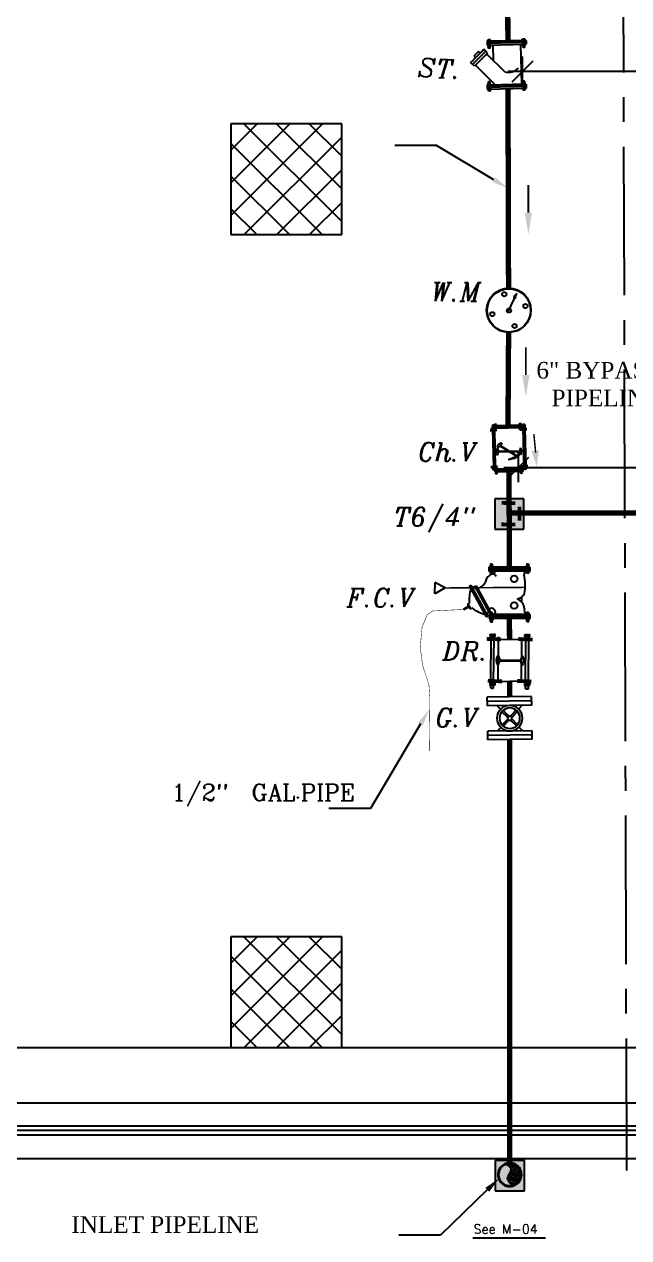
# Model space of a CAD drawing. Extents: x 152000 to 152174, y 158796 to 159332.
# Drawn here: x 152079.73 to 152089.02, y 159154.97 to 159173.64 of the extents above; entities that cross this region are included whole.
import ezdxf
from ezdxf import colors
from ezdxf.entities.mleader import LeaderData, LeaderLine
from ezdxf.enums import TextEntityAlignment as Align
from ezdxf.math import Vec2, Vec3

# ---------------------------------------------------------------- set-up
doc = ezdxf.new("R2010")
doc.units = 0
doc.header["$LTSCALE"] = 3
doc.header["$MEASUREMENT"] = 0
for name, pattern in [('ACAD_ISO14W100', [25.5, 12, -3, 0.5, -3, 0.5, -3, 0.5, -3]), ('AUSGEZOGEN', [0]), ('CENTER2', [28.575, 19.05, -3.175, 3.175, -3.175]), ('HIDDEN', [9.525, 6.35, -3.175])]:
    doc.linetypes.add(name, pattern=pattern)
doc.layers.get('0').update_dxf_attribs({"linetype": 'CONTINUOUS'})
for name, color, linetype in [('3INCH', 5, 'ACAD_ISO14W100'), ('colum', 7, 'CONTINUOUS'), ('EBENE0', 7, 'AUSGEZOGEN'), ('ELEV', 1, 'CONTINUOUS'), ('HATSH', 252, 'CONTINUOUS'), ('MECH', 6, 'CONTINUOUS'), ('NUMBERS', 6, 'CONTINUOUS'), ('POLI', 3, 'CONTINUOUS'), ('TEXTS', 1, 'CONTINUOUS')]:
    doc.layers.add(name, color=color, linetype=linetype)
doc.layers.add('LAND CORNERS', color=255, linetype='CONTINUOUS', lineweight=25)
doc.styles.add('italic', font='italicc.shx', dxfattribs={"height": 0.4})
doc.styles.add('ROMANC', font='ROMANC', dxfattribs={"height": 7})
doc.styles.add('ROMANS', font='romans.shx')

# ---------------------------------------------------------------- blocks, each defined once
blk = doc.blocks.new('g.v')
at = {"color": 7}
for p, q in [((-97.2859, 152.7139), (-97.286, 152.4392)), ((-97.2859, 152.7139), (-97.2331, 152.7138)), ((-97.2595, 152.7138), (-97.2596, 152.4391)), ((-97.2331, 152.7138), (-97.2331, 152.4391)), ((-97.0746, 152.7138), (-97.0747, 152.4391)), ((-97.0744, 152.7142), (-97.0216, 152.7142)), ((-97.0482, 152.7138), (-97.0483, 152.4391)), ((-97.0218, 152.7138), (-97.0218, 152.4391)), ((-97.2099, 152.6325), (-97.2331, 152.6557)), ((-97.1948, 152.6249), (-97.1587, 152.5888)), ((-97.149, 152.5888), (-97.1129, 152.6249)), ((-97.0746, 152.6557), (-97.0978, 152.6325)), ((-97.2023, 152.6174), (-97.1662, 152.5813)), ((-97.2023, 152.5355), (-97.1662, 152.5716)), ((-97.1948, 152.5281), (-97.1587, 152.5642)), ((-97.1671, 152.5822), (-97.1671, 152.5707)), ((-97.1671, 152.5822), (-97.1671, 152.5707)), ((-97.149, 152.5642), (-97.1129, 152.528)), ((-97.1416, 152.5813), (-97.1054, 152.6174)), ((-97.1416, 152.5716), (-97.1055, 152.5355)), ((-97.1407, 152.5707), (-97.1407, 152.5822)), ((-97.2099, 152.5204), (-97.2331, 152.4972)), ((-97.0746, 152.4972), (-97.0979, 152.5204)), ((-97.286, 152.4392), (-97.2331, 152.4391)), ((-97.0747, 152.4391), (-97.0218, 152.4391))]:
    blk.add_line(p, q, dxfattribs=at)
for radius in [0.0792, 0.0634, 0.0132]:
    blk.add_circle((-97.1539, 152.5765), radius, dxfattribs=at)
blk = doc.blocks.new('dr.')
at = {"color": 7}
for p, q in [((-99.6453, 152.7082), (-99.6476, 152.7069)), ((-99.6474, 152.6898), (-99.6476, 152.7069)), ((-99.6474, 152.6898), (-99.6451, 152.6886)), ((-99.6453, 152.7082), (-99.6255, 152.7083)), ((-99.6451, 152.6886), (-99.6453, 152.7082)), ((-99.6451, 152.6886), (-99.6253, 152.6887)), ((-99.6107, 152.7156), (-99.6243, 152.7155)), ((-99.6243, 152.7155), (-99.6242, 152.7083)), ((-99.6241, 152.6888), (-99.6242, 152.7083)), ((-99.6242, 152.7062), (-99.6106, 152.7063)), ((-99.6241, 152.6908), (-99.6105, 152.691)), ((-99.624, 152.6816), (-99.6241, 152.6888)), ((-99.6104, 152.6817), (-99.624, 152.6816)), ((-99.6104, 152.6817), (-99.6107, 152.7156)), ((-99.6106, 152.7084), (-99.2882, 152.711)), ((-99.6105, 152.6889), (-99.2881, 152.6914)), ((-99.2883, 152.7181), (-99.2747, 152.7182)), ((-99.288, 152.6843), (-99.2883, 152.7181)), ((-99.2746, 152.709), (-99.2882, 152.7089)), ((-99.2745, 152.6936), (-99.2881, 152.6935)), ((-99.288, 152.6843), (-99.2744, 152.6844)), ((-99.2747, 152.7182), (-99.2746, 152.7111)), ((-99.2745, 152.6915), (-99.2746, 152.7111)), ((-99.2744, 152.6844), (-99.2745, 152.6915)), ((-99.6049, 152.6609), (-99.292, 152.6634)), ((-99.4855, 152.6649), (-99.4549, 152.653)), ((-99.4538, 152.5113), (-99.4549, 152.653)), ((-99.4182, 152.6654), (-99.4485, 152.6531)), ((-99.4474, 152.5113), (-99.4485, 152.6531)), ((-99.6434, 152.4688), (-99.6236, 152.4689)), ((-99.6432, 152.4492), (-99.6434, 152.4688)), ((-99.6432, 152.4492), (-99.6234, 152.4493)), ((-99.6088, 152.4762), (-99.6224, 152.4761)), ((-99.6224, 152.4761), (-99.6223, 152.4689)), ((-99.6222, 152.4494), (-99.6223, 152.4689)), ((-99.6223, 152.4668), (-99.6087, 152.4669)), ((-99.6222, 152.4515), (-99.6086, 152.4516)), ((-99.6221, 152.4422), (-99.6222, 152.4494)), ((-99.6085, 152.4423), (-99.6221, 152.4422)), ((-99.6085, 152.4423), (-99.6088, 152.4762)), ((-99.6087, 152.469), (-99.2864, 152.4716)), ((-99.6086, 152.4495), (-99.2862, 152.452)), ((-99.6055, 152.4997), (-99.2891, 152.5022)), ((-99.4842, 152.4989), (-99.4538, 152.5113)), ((-99.4169, 152.4995), (-99.4474, 152.5113)), ((-99.2864, 152.4787), (-99.2728, 152.4788)), ((-99.2861, 152.4449), (-99.2864, 152.4787)), ((-99.2727, 152.4696), (-99.2863, 152.4695)), ((-99.2726, 152.4542), (-99.2862, 152.4541)), ((-99.2861, 152.4449), (-99.2725, 152.445)), ((-99.2728, 152.4788), (-99.2728, 152.4717)), ((-99.2726, 152.4521), (-99.2728, 152.4717)), ((-99.2725, 152.445), (-99.2726, 152.4521))]:
    blk.add_line(p, q, dxfattribs=at)
for points, const_width in [([(-99.5927, 152.631), (-99.5962, 152.7296)], 0.0267), ([(-99.3036, 152.6394), (-99.307, 152.738)], 0.0267), ([(-99.448, 152.5883), (-99.4544, 152.5886)], 0.0992), ([(-99.5922, 152.4288), (-99.5957, 152.5273)], 0.0267), ([(-99.3027, 152.4199), (-99.3061, 152.5179)], 0.0267)]:
    blk.add_lwpolyline(points, dxfattribs=dict(at, const_width=const_width))
for points in [[(-99.5957, 152.5273), (-99.5927, 152.631)], [(-99.3061, 152.5179), (-99.3036, 152.6394)]]:
    blk.add_lwpolyline(points)
for centre, radius, start, end in [((-99.6188, 152.7109), 0.00711, 139.97377, 220.93176), ((-99.6075, 152.6987), 0.0183, 155.67304, 205.23249), ((-99.6186, 152.6863), 0.00711, 139.97377, 220.93176), ((-99.2801, 152.7136), 0.00711, 319.97377, 40.93176), ((-99.2912, 152.7012), 0.0183, 335.67304, 25.23249), ((-99.2799, 152.689), 0.00711, 319.97377, 40.93176), ((-99.4515, 152.6191), 0.057, 54.30193, 126.6036), ((-99.6169, 152.4715), 0.00711, 139.97377, 220.93176), ((-99.6056, 152.4593), 0.0183, 155.67304, 205.23249), ((-99.6167, 152.4469), 0.00711, 139.97377, 220.93176), ((-99.4509, 152.5452), 0.057, 234.30193, 306.6036), ((-99.2782, 152.4742), 0.00711, 319.97377, 40.93176), ((-99.2893, 152.4618), 0.0183, 335.67304, 25.23249), ((-99.278, 152.4496), 0.00711, 319.97377, 40.93176)]:
    blk.add_arc(centre, radius, start, end, dxfattribs=at)
blk = doc.blocks.new('f.c.v')
at = {"color": 7}
for p, q in [((-52.3737, 149.2817), (-52.3057, 149.319)), ((-52.372, 149.2787), (-52.304, 149.316)), ((-52.3563, 149.3326), (-52.3578, 149.3317)), ((-52.3578, 149.3317), (-52.3521, 149.3204)), ((-52.3563, 149.3326), (-52.3506, 149.3212)), ((-52.3561, 149.3181), (-52.3513, 149.3208)), ((-52.3561, 149.3181), (-52.3541, 149.3144)), ((-52.3553, 149.3166), (-52.3505, 149.3193)), ((-52.3465, 149.3234), (-52.3513, 149.3208)), ((-52.3457, 149.3219), (-52.3505, 149.3193)), ((-52.3465, 149.3234), (-52.3444, 149.3197)), ((-52.3045, 149.3161), (-52.3062, 149.3191)), ((-52.3635, 149.2759), (-52.3069, 149.307)), ((-52.3619, 149.2728), (-52.3052, 149.3039)), ((-52.3069, 149.307), (-52.3102, 149.313)), ((-52.3069, 149.307), (-52.3052, 149.3039)), ((-52.3859, 149.2706), (-52.3624, 149.2707)), ((-52.3848, 149.2723), (-52.3844, 149.2725)), ((-52.3848, 149.2723), (-52.3848, 149.269)), ((-52.3844, 149.2687), (-52.3848, 149.269)), ((-52.3844, 149.2725), (-52.3805, 149.2725)), ((-52.3844, 149.2725), (-52.3844, 149.2687)), ((-52.3844, 149.2687), (-52.3805, 149.2687)), ((-52.3803, 149.2739), (-52.3803, 149.2725)), ((-52.3777, 149.2739), (-52.3803, 149.2739)), ((-52.3803, 149.2725), (-52.3803, 149.2688)), ((-52.3803, 149.2721), (-52.3776, 149.2722)), ((-52.3803, 149.2692), (-52.3776, 149.2692)), ((-52.3803, 149.2674), (-52.3803, 149.2688)), ((-52.3776, 149.2674), (-52.3803, 149.2674)), ((-52.3776, 149.2726), (-52.3684, 149.2726)), ((-52.3776, 149.2688), (-52.3684, 149.2688)), ((-52.3771, 149.1857), (-52.3775, 149.2761)), ((-52.373, 149.2761), (-52.3775, 149.2761)), ((-52.3742, 149.2818), (-52.3725, 149.2788)), ((-52.3726, 149.1857), (-52.373, 149.2761)), ((-52.3726, 149.1857), (-52.373, 149.2761)), ((-52.3726, 149.1857), (-52.373, 149.2761)), ((-52.3726, 149.1857), (-52.373, 149.2761)), ((-52.3726, 149.1857), (-52.373, 149.2761)), ((-52.373, 149.2692), (-52.373, 149.2761)), ((-52.3686, 149.2761), (-52.373, 149.2761)), ((-52.373, 149.2692), (-52.3727, 149.1926)), ((-52.3725, 149.2788), (-52.3668, 149.2819)), ((-52.3681, 149.1857), (-52.3686, 149.2761)), ((-52.3681, 149.1857), (-52.3686, 149.2761)), ((-52.3685, 149.2692), (-52.3686, 149.2761)), ((-52.3685, 149.2692), (-52.3682, 149.1926)), ((-52.3684, 149.274), (-52.3658, 149.274)), ((-52.3658, 149.2722), (-52.3684, 149.2722)), ((-52.3657, 149.2692), (-52.3684, 149.2692)), ((-52.3684, 149.2674), (-52.3657, 149.2674)), ((-52.3635, 149.2759), (-52.3668, 149.2819)), ((-52.3658, 149.274), (-52.3658, 149.2726)), ((-52.3658, 149.2726), (-52.3657, 149.2688)), ((-52.3657, 149.2674), (-52.3657, 149.2688)), ((-52.3635, 149.2759), (-52.3619, 149.2728)), ((-52.2558, 149.2712), (-52.2793, 149.2711)), ((-52.2733, 149.2744), (-52.2759, 149.2744)), ((-52.2759, 149.2744), (-52.2759, 149.273)), ((-52.2759, 149.273), (-52.2759, 149.2692)), ((-52.2759, 149.2726), (-52.2733, 149.2726)), ((-52.2759, 149.2696), (-52.2733, 149.2696)), ((-52.2759, 149.2678), (-52.2759, 149.2692)), ((-52.2733, 149.2679), (-52.2759, 149.2678)), ((-52.264, 149.2731), (-52.2733, 149.273)), ((-52.264, 149.2693), (-52.2733, 149.2692)), ((-52.2728, 149.1861), (-52.2732, 149.2766)), ((-52.2687, 149.2766), (-52.2732, 149.2766)), ((-52.2683, 149.1862), (-52.2687, 149.2766)), ((-52.2683, 149.1862), (-52.2687, 149.2766)), ((-52.2683, 149.1862), (-52.2687, 149.2766)), ((-52.2683, 149.1862), (-52.2687, 149.2766)), ((-52.2642, 149.2766), (-52.2687, 149.2766)), ((-52.2687, 149.2697), (-52.2687, 149.2766)), ((-52.2687, 149.2697), (-52.2683, 149.1931)), ((-52.2638, 149.1862), (-52.2642, 149.2766)), ((-52.2638, 149.1862), (-52.2642, 149.2766)), ((-52.2642, 149.2697), (-52.2642, 149.2766)), ((-52.2642, 149.2697), (-52.2638, 149.1931)), ((-52.2641, 149.2745), (-52.2614, 149.2745)), ((-52.2614, 149.2727), (-52.264, 149.2727)), ((-52.2614, 149.2697), (-52.264, 149.2697)), ((-52.264, 149.2679), (-52.2614, 149.2679)), ((-52.2614, 149.2745), (-52.2614, 149.2731)), ((-52.2614, 149.2731), (-52.2614, 149.2693)), ((-52.2614, 149.2679), (-52.2614, 149.2693)), ((-52.2573, 149.2731), (-52.2612, 149.2731)), ((-52.2573, 149.2693), (-52.2612, 149.2693)), ((-52.2573, 149.2731), (-52.2573, 149.2693)), ((-52.2569, 149.2729), (-52.2573, 149.2731)), ((-52.2573, 149.2693), (-52.2569, 149.2696)), ((-52.2569, 149.2729), (-52.2569, 149.2696)), ((-52.3856, 149.1903), (-52.362, 149.1904)), ((-52.3844, 149.192), (-52.384, 149.1922)), ((-52.3844, 149.192), (-52.3844, 149.1886)), ((-52.384, 149.1884), (-52.3844, 149.1886)), ((-52.384, 149.1922), (-52.3802, 149.1922)), ((-52.384, 149.1922), (-52.384, 149.1884)), ((-52.384, 149.1884), (-52.3801, 149.1884)), ((-52.3799, 149.1936), (-52.3799, 149.1922)), ((-52.3773, 149.1936), (-52.3799, 149.1936)), ((-52.3799, 149.1922), (-52.3799, 149.1884)), ((-52.3799, 149.1918), (-52.3773, 149.1918)), ((-52.3799, 149.1888), (-52.3773, 149.1888)), ((-52.3799, 149.187), (-52.3799, 149.1884)), ((-52.3773, 149.1871), (-52.3799, 149.187)), ((-52.3773, 149.1922), (-52.368, 149.1923)), ((-52.3773, 149.1884), (-52.368, 149.1885)), ((-52.3726, 149.1857), (-52.3771, 149.1857)), ((-52.3726, 149.1857), (-52.3771, 149.1857)), ((-52.3727, 149.1926), (-52.3726, 149.1857)), ((-52.3681, 149.1857), (-52.3726, 149.1857)), ((-52.3681, 149.1857), (-52.3726, 149.1857)), ((-52.3682, 149.1926), (-52.3681, 149.1857)), ((-52.368, 149.1937), (-52.3654, 149.1937)), ((-52.3654, 149.1919), (-52.368, 149.1919)), ((-52.3654, 149.1889), (-52.368, 149.1889)), ((-52.368, 149.1871), (-52.3654, 149.1871)), ((-52.3654, 149.1937), (-52.3654, 149.1923)), ((-52.3654, 149.1923), (-52.3654, 149.1885)), ((-52.3654, 149.1871), (-52.3654, 149.1885)), ((-52.3302, 149.2042), (-52.3411, 149.2041)), ((-52.2554, 149.1909), (-52.2789, 149.1908)), ((-52.2729, 149.1941), (-52.2756, 149.1941)), ((-52.2756, 149.1941), (-52.2756, 149.1927)), ((-52.2756, 149.1927), (-52.2756, 149.1889)), ((-52.2756, 149.1923), (-52.2729, 149.1923)), ((-52.2756, 149.1893), (-52.2729, 149.1893)), ((-52.2756, 149.1875), (-52.2756, 149.1889)), ((-52.2729, 149.1875), (-52.2756, 149.1875)), ((-52.2637, 149.1927), (-52.2729, 149.1927)), ((-52.2637, 149.189), (-52.2729, 149.1889)), ((-52.2683, 149.1862), (-52.2728, 149.1861)), ((-52.2683, 149.1862), (-52.2728, 149.1861)), ((-52.2683, 149.1931), (-52.2683, 149.1862)), ((-52.2638, 149.1862), (-52.2683, 149.1862)), ((-52.2638, 149.1862), (-52.2683, 149.1862)), ((-52.2638, 149.1931), (-52.2638, 149.1862)), ((-52.2637, 149.1941), (-52.2611, 149.1941)), ((-52.261, 149.1924), (-52.2637, 149.1923)), ((-52.261, 149.1894), (-52.2637, 149.1894)), ((-52.2637, 149.1876), (-52.261, 149.1876)), ((-52.2611, 149.1941), (-52.261, 149.1928)), ((-52.261, 149.1928), (-52.261, 149.189)), ((-52.261, 149.1876), (-52.261, 149.189)), ((-52.257, 149.1928), (-52.2608, 149.1928)), ((-52.2569, 149.189), (-52.2608, 149.189)), ((-52.257, 149.1928), (-52.2569, 149.189)), ((-52.2565, 149.1925), (-52.257, 149.1928)), ((-52.2569, 149.189), (-52.2565, 149.1892)), ((-52.2565, 149.1925), (-52.2565, 149.1892))]:
    blk.add_line(p, q, dxfattribs=at)
for centre in [(-52.3485, 149.2203), (-52.2899, 149.2205)]:
    blk.add_circle(centre, 0.00726, dxfattribs=at)
for centre, radius, start, end in [((-52.2947, 149.2669), 0.076, 141.3479, 166.2981), ((-52.3362, 149.2441), 0.076, 71.2441, 96.1943), ((-52.2917, 149.3025), 0.0185, 184.0246, 251.0926), ((-52.3792, 149.273), 0.00138, 139.7827, 220.7407), ((-52.377, 149.2707), 0.00356, 155.482, 205.0414), ((-52.3792, 149.2683), 0.00138, 139.7827, 220.7407), ((-52.3635, 149.2706), 0.00851, 233.7675, 324.7523), ((-52.3668, 149.2731), 0.00138, 319.7827, 40.7407), ((-52.369, 149.2707), 0.00356, 335.482, 25.0414), ((-52.3668, 149.2683), 0.00138, 319.7827, 40.7407), ((-52.363, 149.2703), 0.008, 324.3391, 40.5945), ((-52.303, 149.26), 0.0255, 36.3971, 78.0427), ((-52.2875, 149.2685), 0.00839, 291.02, 52.834), ((-52.2765, 149.2682), 0.00466, 223.8708, 316.6527), ((-52.2749, 149.2735), 0.00138, 139.7827, 220.7407), ((-52.2727, 149.2711), 0.00356, 155.482, 205.0414), ((-52.2749, 149.2687), 0.00138, 139.7827, 220.7407), ((-52.2625, 149.2736), 0.00138, 319.7827, 40.7407), ((-52.2646, 149.2712), 0.00356, 335.482, 25.0414), ((-52.2624, 149.2688), 0.00138, 319.7827, 40.7407), ((-52.3589, 149.2243), 0.0269, 276.4591, 337.1246), ((-52.3146, 149.2161), 0.0196, 186.6076, 247.0231), ((-52.3789, 149.1927), 0.00138, 139.7827, 220.7407), ((-52.3767, 149.1903), 0.00356, 155.482, 205.0414), ((-52.3789, 149.1879), 0.00138, 139.7827, 220.7407), ((-52.3593, 149.1856), 0.0125, 73.8887, 135.2484), ((-52.3664, 149.1928), 0.00138, 319.7827, 40.7407), ((-52.3686, 149.1904), 0.00356, 335.482, 25.0414), ((-52.3664, 149.188), 0.00138, 319.7827, 40.7407), ((-52.3027, 149.2948), 0.0987, 258.5776, 282.7407), ((-52.2802, 149.1883), 0.0102, 43.8381, 94.1933), ((-52.2745, 149.1932), 0.00138, 139.7827, 220.7407), ((-52.2723, 149.1908), 0.00356, 155.482, 205.0414), ((-52.2745, 149.1884), 0.00138, 139.7827, 220.7407), ((-52.2621, 149.1932), 0.00138, 319.7827, 40.7407), ((-52.2643, 149.1908), 0.00356, 335.482, 25.0414), ((-52.2621, 149.1885), 0.00138, 319.7827, 40.7407)]:
    blk.add_arc(centre, radius, start, end, dxfattribs=at)
at = {"layer": 'MECH'}
for p, q in [((-52.323, 149.3956), (-52.3104, 149.3957)), ((-52.3103, 149.3728), (-52.323, 149.3956)), ((-52.2979, 149.3958), (-52.3104, 149.3957)), ((-52.3103, 149.3728), (-52.2979, 149.3958))]:
    blk.add_line(p, q, dxfattribs=at)
for points, const_width in [([(-52.3578, 149.3332), (-52.3612, 149.4011), (-52.3696, 149.4126), (-52.397, 149.424), (-52.4411, 149.428), (-52.482, 149.4226), (-52.524, 149.4087), (-52.5544, 149.4065), (-52.671, 149.4076), (-52.671, 149.4076)], 0.00103), ([(-52.3086, 149.1953), (-52.3103, 149.3728)], 0.00345)]:
    blk.add_lwpolyline(points, dxfattribs=dict(at, const_width=const_width))
blk = doc.blocks.new('wm')
at = {"color": 7}
for centre in [(-98.2864, 152.6447), (-98.3636, 152.5704), (-98.2849, 152.566), (-98.2062, 152.566), (-98.2791, 152.4903)]:
    blk.add_circle(centre, 0.00969, dxfattribs=at)
at = {"layer": 'NUMBERS', "color": 0, "linetype": 'ByBlock'}
for p, q in [((-98.2876, 152.5639), (-98.2297, 152.6325)), ((-98.2297, 152.6325), (-98.2488, 152.6223)), ((-98.2488, 152.6223), (-98.2377, 152.6136))]:
    blk.add_line(p, q, dxfattribs=at)
for centre, radius in [((-98.2859, 152.5676), 0.1024), ((-98.2852, 152.5669), 0.1001)]:
    blk.add_circle(centre, radius, dxfattribs=at)
blk = doc.blocks.new('ch.v')
at = {"color": 7}
for p, q in [((-104.2745, 151.2795), (-104.2794, 151.2794)), ((-104.2794, 151.2794), (-104.2793, 151.2769)), ((-104.2743, 151.2821), (-104.2726, 151.1143)), ((-104.2743, 151.2821), (-104.2726, 151.1143)), ((-104.2743, 151.2821), (-104.2659, 151.2821)), ((-104.2743, 151.2821), (-104.2659, 151.2821)), ((-104.2741, 151.2693), (-104.2743, 151.2821)), ((-104.2659, 151.2821), (-104.2576, 151.2822)), ((-104.2659, 151.2821), (-104.2576, 151.2822)), ((-104.2659, 151.2821), (-104.2643, 151.1144)), ((-104.2659, 151.2821), (-104.2643, 151.1144)), ((-104.2659, 151.2821), (-104.2643, 151.1144)), ((-104.2659, 151.2821), (-104.2643, 151.1144)), ((-104.2658, 151.2693), (-104.2659, 151.2821)), ((-104.254, 151.2959), (-104.262, 151.2958)), ((-104.262, 151.2958), (-104.262, 151.2915)), ((-104.2619, 151.2799), (-104.262, 151.2915)), ((-104.262, 151.2903), (-104.2539, 151.2904)), ((-104.2619, 151.2812), (-104.2538, 151.2812)), ((-104.2618, 151.2757), (-104.2619, 151.2799)), ((-104.2576, 151.2822), (-104.256, 151.1145)), ((-104.2573, 151.2796), (-104.2524, 151.2797)), ((-104.2538, 151.2757), (-104.254, 151.2959)), ((-104.0185, 151.2939), (-104.2539, 151.2916)), ((-104.0184, 151.2823), (-104.2538, 151.28)), ((-104.2524, 151.2797), (-104.2524, 151.2771)), ((-104.027, 151.2793), (-104.0278, 151.2789)), ((-104.0277, 151.2727), (-104.0278, 151.2789)), ((-104.027, 151.2793), (-104.0198, 151.2794)), ((-104.0269, 151.2723), (-104.027, 151.2793)), ((-104.0194, 151.282), (-104.0194, 151.2794)), ((-104.0145, 151.282), (-104.0194, 151.282)), ((-104.0193, 151.2724), (-104.0194, 151.2794)), ((-104.0194, 151.2786), (-104.0145, 151.2787)), ((-104.0185, 151.2982), (-104.0104, 151.2982)), ((-104.0183, 151.278), (-104.0185, 151.2982)), ((-104.0104, 151.2928), (-104.0185, 151.2927)), ((-104.0103, 151.2836), (-104.0184, 151.2835)), ((-104.0145, 151.2794), (-103.9973, 151.2796)), ((-104.0143, 151.2846), (-104.006, 151.2847)), ((-104.0143, 151.2846), (-104.006, 151.2847)), ((-104.0143, 151.2846), (-104.0127, 151.1168)), ((-104.0143, 151.2846), (-104.0127, 151.1168)), ((-104.0142, 151.2718), (-104.0143, 151.2846)), ((-104.0104, 151.2982), (-104.0104, 151.294)), ((-104.0103, 151.2824), (-104.0104, 151.294)), ((-104.0102, 151.2781), (-104.0103, 151.2824)), ((-103.9979, 151.2941), (-104.0096, 151.294)), ((-103.9977, 151.2825), (-104.0095, 151.2824)), ((-104.006, 151.2847), (-103.9977, 151.2848)), ((-104.006, 151.2847), (-103.9977, 151.2848)), ((-104.006, 151.2847), (-104.0043, 151.1169)), ((-104.006, 151.2847), (-104.0043, 151.1169)), ((-104.006, 151.2847), (-104.0043, 151.1169)), ((-104.006, 151.2847), (-104.0043, 151.1169)), ((-104.0059, 151.2719), (-104.006, 151.2847)), ((-103.9977, 151.2825), (-103.9979, 151.2941)), ((-103.9979, 151.2941), (-103.9965, 151.2934)), ((-103.9977, 151.2848), (-103.996, 151.117)), ((-103.9964, 151.2833), (-103.9977, 151.2825)), ((-103.9974, 151.2822), (-103.9925, 151.2822)), ((-103.9924, 151.2789), (-103.9973, 151.2789)), ((-103.9964, 151.2833), (-103.9965, 151.2934)), ((-103.9925, 151.2822), (-103.9924, 151.2797)), ((-103.9924, 151.2726), (-103.9924, 151.2797)), ((-104.2898, 151.2732), (-104.2461, 151.2737)), ((-104.2869, 151.2768), (-104.2877, 151.2763)), ((-104.2877, 151.2702), (-104.2877, 151.2763)), ((-104.2877, 151.2702), (-104.2869, 151.2697)), ((-104.2869, 151.2697), (-104.2869, 151.2768)), ((-104.2869, 151.2768), (-104.2798, 151.2768)), ((-104.2869, 151.2697), (-104.2797, 151.2698)), ((-104.2793, 151.2698), (-104.2793, 151.2769)), ((-104.2793, 151.2761), (-104.2744, 151.2761)), ((-104.2793, 151.2706), (-104.2744, 151.2706)), ((-104.2793, 151.2672), (-104.2793, 151.2698)), ((-104.2744, 151.2673), (-104.2793, 151.2672)), ((-104.2745, 151.2769), (-104.2573, 151.2771)), ((-104.2744, 151.2699), (-104.2572, 151.27)), ((-104.2727, 151.1271), (-104.2741, 151.2693)), ((-104.2644, 151.1272), (-104.2658, 151.2693)), ((-104.2538, 151.2757), (-104.2618, 151.2757)), ((-104.2524, 151.2764), (-104.2573, 151.2763)), ((-104.2523, 151.2708), (-104.2572, 151.2708)), ((-104.2572, 151.2675), (-104.2523, 151.2675)), ((-104.2523, 151.2701), (-104.2524, 151.2771)), ((-104.2523, 151.2675), (-104.2523, 151.2701)), ((-104.1841, 151.1525), (-104.1231, 151.2501)), ((-104.1814, 151.1497), (-104.1205, 151.2473)), ((-104.1761, 151.2659), (-104.158, 151.2589)), ((-104.1568, 151.1348), (-104.158, 151.2589)), ((-104.1361, 151.2663), (-104.1542, 151.2589)), ((-104.153, 151.1348), (-104.1542, 151.2589)), ((-104.1302, 151.2682), (-104.1231, 151.2501)), ((-104.1028, 151.2391), (-104.1205, 151.2473)), ((-104.0298, 151.2758), (-103.9862, 151.2762)), ((-104.0277, 151.2727), (-104.0269, 151.2723)), ((-104.0269, 151.2723), (-104.0198, 151.2723)), ((-104.0193, 151.2731), (-104.0144, 151.2732)), ((-104.0193, 151.2698), (-104.0193, 151.2724)), ((-104.0144, 151.2698), (-104.0193, 151.2698)), ((-104.0183, 151.278), (-104.0102, 151.2781)), ((-104.0144, 151.2724), (-103.9973, 151.2726)), ((-104.0128, 151.1296), (-104.0142, 151.2718)), ((-104.0045, 151.1297), (-104.0059, 151.2719)), ((-103.9924, 151.2734), (-103.9973, 151.2733)), ((-103.9972, 151.27), (-103.9923, 151.2701)), ((-103.9923, 151.2701), (-103.9924, 151.2726)), ((-104.2021, 151.2005), (-104.1841, 151.1525)), ((-104.1743, 151.1316), (-104.1814, 151.1497)), ((-104.1748, 151.1274), (-104.1568, 151.1348)), ((-104.1348, 151.1278), (-104.153, 151.1348)), ((-104.2883, 151.1242), (-104.2447, 151.1247)), ((-104.2855, 151.1278), (-104.2863, 151.1273)), ((-104.2862, 151.1212), (-104.2863, 151.1273)), ((-104.2862, 151.1212), (-104.2854, 151.1207)), ((-104.2854, 151.1207), (-104.2855, 151.1278)), ((-104.2855, 151.1278), (-104.2783, 151.1278)), ((-104.2854, 151.1207), (-104.2783, 151.1208)), ((-104.273, 151.1305), (-104.2779, 151.1304)), ((-104.2779, 151.1304), (-104.2779, 151.1278)), ((-104.2778, 151.1208), (-104.2779, 151.1278)), ((-104.2779, 151.1271), (-104.273, 151.1271)), ((-104.2778, 151.1216), (-104.2729, 151.1216)), ((-104.2778, 151.1182), (-104.2778, 151.1208)), ((-104.2729, 151.1183), (-104.2778, 151.1182)), ((-104.273, 151.1279), (-104.2558, 151.1281)), ((-104.2729, 151.1209), (-104.2558, 151.121)), ((-104.2727, 151.1271), (-104.2726, 151.1143)), ((-104.2726, 151.1143), (-104.2643, 151.1144)), ((-104.2644, 151.1272), (-104.2643, 151.1144)), ((-104.2643, 151.1144), (-104.256, 151.1145)), ((-104.2522, 151.1137), (-104.2603, 151.1136)), ((-104.2603, 151.1136), (-104.2602, 151.1094)), ((-104.2601, 151.0978), (-104.2602, 151.1094)), ((-104.2602, 151.1081), (-104.2521, 151.1082)), ((-104.2601, 151.099), (-104.252, 151.0991)), ((-104.2601, 151.0935), (-104.2601, 151.0978)), ((-104.252, 151.0936), (-104.2601, 151.0935)), ((-104.2558, 151.1306), (-104.251, 151.1307)), ((-104.2509, 151.1274), (-104.2558, 151.1273)), ((-104.2509, 151.1218), (-104.2558, 151.1218)), ((-104.2557, 151.1185), (-104.2508, 151.1185)), ((-104.252, 151.0936), (-104.2522, 151.1137)), ((-104.0167, 151.1118), (-104.2521, 151.1095)), ((-104.0166, 151.1001), (-104.252, 151.0978)), ((-104.251, 151.1307), (-104.2509, 151.1281)), ((-104.2509, 151.1211), (-104.2509, 151.1281)), ((-104.2508, 151.1185), (-104.2509, 151.1211)), ((-104.0284, 151.1268), (-103.9847, 151.1272)), ((-104.0255, 151.1303), (-104.0263, 151.1299)), ((-104.0263, 151.1237), (-104.0263, 151.1299)), ((-104.0263, 151.1237), (-104.0254, 151.1233)), ((-104.0255, 151.1303), (-104.0184, 151.1304)), ((-104.0254, 151.1233), (-104.0255, 151.1303)), ((-104.0254, 151.1233), (-104.0183, 151.1233)), ((-104.018, 151.133), (-104.0179, 151.1304)), ((-104.0131, 151.133), (-104.018, 151.133)), ((-104.0179, 151.1234), (-104.0179, 151.1304)), ((-104.0179, 151.1296), (-104.013, 151.1297)), ((-104.0179, 151.1241), (-104.013, 151.1242)), ((-104.0178, 151.1208), (-104.0179, 151.1234)), ((-104.0129, 151.1208), (-104.0178, 151.1208)), ((-104.0167, 151.116), (-104.0086, 151.1161)), ((-104.0165, 151.0959), (-104.0167, 151.116)), ((-104.0086, 151.1106), (-104.0167, 151.1105)), ((-104.0085, 151.1015), (-104.0166, 151.1014)), ((-104.0165, 151.0959), (-104.0084, 151.096)), ((-104.013, 151.1304), (-103.9959, 151.1306)), ((-104.013, 151.1234), (-103.9958, 151.1236)), ((-104.0128, 151.1296), (-104.0127, 151.1168)), ((-104.0127, 151.1168), (-104.0043, 151.1169)), ((-104.0086, 151.1161), (-104.0086, 151.1118)), ((-104.0085, 151.1002), (-104.0086, 151.1118)), ((-104.0084, 151.096), (-104.0085, 151.1002)), ((-103.9961, 151.112), (-104.0079, 151.1119)), ((-103.996, 151.1003), (-104.0078, 151.1002)), ((-104.0045, 151.1297), (-104.0043, 151.1169)), ((-104.0043, 151.1169), (-103.996, 151.117)), ((-103.9961, 151.112), (-103.9947, 151.1112)), ((-103.996, 151.1003), (-103.9961, 151.112)), ((-103.9946, 151.1011), (-103.996, 151.1003)), ((-103.9959, 151.1332), (-103.991, 151.1332)), ((-103.991, 151.1299), (-103.9959, 151.1299)), ((-103.9909, 151.1244), (-103.9958, 151.1243)), ((-103.9958, 151.121), (-103.9909, 151.121)), ((-103.9946, 151.1011), (-103.9947, 151.1112)), ((-103.991, 151.1332), (-103.991, 151.1307)), ((-103.9909, 151.1236), (-103.991, 151.1307)), ((-103.9909, 151.121), (-103.9909, 151.1236))]:
    blk.add_line(p, q, dxfattribs=at)
at = {"color": 7, "const_width": 0.0159}
for points in [[(-104.2455, 151.3072), (-104.2451, 151.2652)], [(-104.0266, 151.3093), (-104.0262, 151.2674)], [(-104.2434, 151.0848), (-104.2438, 151.1267)], [(-104.0244, 151.087), (-104.0248, 151.1289)]]:
    blk.add_lwpolyline(points, dxfattribs=at)
at = {"color": 7}
for centre, radius, start, end in [((-104.2774, 151.2778), 0.00256, 140.08086, 221.03886), ((-104.2588, 151.2931), 0.00423, 140.08086, 221.03886), ((-104.252, 151.2858), 0.0109, 155.78014, 205.33958), ((-104.2587, 151.2784), 0.00423, 140.08086, 221.03886), ((-104.2543, 151.278), 0.00256, 320.08086, 41.03886), ((-104.0175, 151.2803), 0.00256, 140.08086, 221.03886), ((-104.0134, 151.2759), 0.0066, 155.78014, 205.33958), ((-104.0136, 151.2955), 0.00423, 320.08086, 41.03886), ((-104.0202, 151.2881), 0.0109, 335.78014, 25.33958), ((-104.0135, 151.2808), 0.00423, 320.08086, 41.03886), ((-103.9944, 151.2805), 0.00256, 320.08086, 41.03886), ((-103.9984, 151.2761), 0.0066, 335.78014, 25.33958), ((-104.2733, 151.2734), 0.0066, 155.78014, 205.33958), ((-104.2773, 151.2689), 0.00256, 140.08086, 221.03886), ((-104.2583, 151.2735), 0.0066, 335.78014, 25.33958), ((-104.2543, 151.2692), 0.00256, 320.08086, 41.03886), ((-104.1559, 151.2387), 0.0339, 54.40902, 126.7107), ((-104.1365, 151.2349), 0.0339, 7.14755, 79.44923), ((-104.0174, 151.2715), 0.00256, 140.08086, 221.03886), ((-103.9943, 151.2717), 0.00256, 320.08086, 41.03886), ((-104.0932, 151.2044), 0.1089, 182.05886, 221.92661), ((-104.276, 151.1288), 0.00256, 140.08086, 221.03886), ((-104.2719, 151.1244), 0.0066, 155.78014, 205.33958), ((-104.2759, 151.1199), 0.00256, 140.08086, 221.03886), ((-104.257, 151.1109), 0.00423, 140.08086, 221.03886), ((-104.2503, 151.1037), 0.0109, 155.78014, 205.33958), ((-104.2569, 151.0963), 0.00423, 140.08086, 221.03886), ((-104.2529, 151.129), 0.00256, 320.08086, 41.03886), ((-104.2569, 151.1245), 0.0066, 335.78014, 25.33958), ((-104.2528, 151.1201), 0.00256, 320.08086, 41.03886), ((-104.1551, 151.155), 0.0339, 234.40902, 306.7107), ((-104.016, 151.1313), 0.00256, 140.08086, 221.03886), ((-104.0119, 151.1269), 0.0066, 155.78014, 205.33958), ((-104.0159, 151.1225), 0.00256, 140.08086, 221.03886), ((-104.0118, 151.1133), 0.00423, 320.08086, 41.03886), ((-104.0185, 151.1059), 0.0109, 335.78014, 25.33958), ((-104.0117, 151.0987), 0.00423, 320.08086, 41.03886), ((-103.9929, 151.1315), 0.00256, 320.08086, 41.03886), ((-103.9969, 151.1271), 0.0066, 335.78014, 25.33958), ((-103.9928, 151.1227), 0.00256, 320.08086, 41.03886)]:
    blk.add_arc(centre, radius, start, end, dxfattribs=at)
blk = doc.blocks.new('st')
at = {"color": 7}
for p, q in [((-110.1394, 152.7007), (-110.1272, 152.7008)), ((-110.1387, 152.4584), (-110.1394, 152.7007)), ((-110.1387, 152.4584), (-110.1394, 152.7007)), ((-110.1393, 152.682), (-110.1394, 152.7007)), ((-110.1265, 152.4585), (-110.1272, 152.7008)), ((-110.1265, 152.4585), (-110.1272, 152.7008)), ((-110.1265, 152.4585), (-110.1272, 152.7008)), ((-110.1265, 152.4585), (-110.1272, 152.7008)), ((-110.1265, 152.4585), (-110.1272, 152.7008)), ((-110.1272, 152.7008), (-110.1151, 152.7008)), ((-110.1272, 152.682), (-110.1272, 152.7008)), ((-110.1143, 152.4585), (-110.1151, 152.7008)), ((-110.1469, 152.6949), (-110.1469, 152.6911)), ((-110.1398, 152.6949), (-110.1469, 152.6949)), ((-110.1469, 152.6911), (-110.1469, 152.6808)), ((-110.1469, 152.69), (-110.1398, 152.69)), ((-110.1469, 152.6819), (-110.1398, 152.6819)), ((-110.1469, 152.6771), (-110.1469, 152.6808)), ((-110.1397, 152.6771), (-110.1469, 152.6771)), ((-110.1147, 152.6912), (-110.1398, 152.6911)), ((-110.1146, 152.6809), (-110.1397, 152.6808)), ((-110.1393, 152.682), (-110.1387, 152.4771)), ((-110.1272, 152.682), (-110.1266, 152.4772)), ((-110.115, 152.6657), (-109.8671, 152.6665)), ((-110.1147, 152.695), (-110.1075, 152.695)), ((-110.1075, 152.6901), (-110.1147, 152.6901)), ((-110.1075, 152.682), (-110.1146, 152.682)), ((-110.1146, 152.6772), (-110.1075, 152.6772)), ((-110.1075, 152.695), (-110.1075, 152.6912)), ((-110.1075, 152.6912), (-110.1075, 152.6809)), ((-110.1075, 152.6772), (-110.1075, 152.6809)), ((-110.0964, 152.6913), (-110.1069, 152.6912)), ((-110.0964, 152.681), (-110.1068, 152.6809)), ((-110.0952, 152.6906), (-110.0964, 152.6913)), ((-110.0964, 152.6913), (-110.0964, 152.681)), ((-110.0964, 152.681), (-110.0952, 152.6816)), ((-110.0952, 152.6906), (-110.0952, 152.6816)), ((-109.8899, 152.6808), (-109.8261, 152.681)), ((-109.8869, 152.6853), (-109.8857, 152.686)), ((-109.8869, 152.6853), (-109.8869, 152.6764)), ((-109.8857, 152.6757), (-109.8869, 152.6764)), ((-109.8857, 152.686), (-109.8857, 152.6757)), ((-109.8857, 152.686), (-109.8753, 152.686)), ((-109.8857, 152.6757), (-109.8753, 152.6757)), ((-109.8675, 152.6898), (-109.8746, 152.6898)), ((-109.8746, 152.6898), (-109.8746, 152.686)), ((-109.8746, 152.686), (-109.8746, 152.6757)), ((-109.8746, 152.6849), (-109.8675, 152.685)), ((-109.8746, 152.6768), (-109.8675, 152.6769)), ((-109.8746, 152.672), (-109.8746, 152.6757)), ((-109.8674, 152.672), (-109.8746, 152.672)), ((-109.8675, 152.6861), (-109.8424, 152.6861)), ((-109.8675, 152.6758), (-109.8423, 152.6758)), ((-109.8671, 152.6956), (-109.855, 152.6957)), ((-109.8664, 152.4533), (-109.8671, 152.6956)), ((-109.8664, 152.4533), (-109.8671, 152.6956)), ((-109.8671, 152.6769), (-109.8671, 152.6956)), ((-109.8671, 152.6769), (-109.8665, 152.4721)), ((-109.8542, 152.4534), (-109.855, 152.6957)), ((-109.8542, 152.4534), (-109.855, 152.6957)), ((-109.8542, 152.4534), (-109.855, 152.6957)), ((-109.8542, 152.4534), (-109.855, 152.6957)), ((-109.8549, 152.677), (-109.855, 152.6957)), ((-109.855, 152.6957), (-109.8428, 152.6957)), ((-109.8549, 152.677), (-109.8543, 152.4721)), ((-109.8421, 152.4534), (-109.8428, 152.6957)), ((-109.8424, 152.6899), (-109.8352, 152.6899)), ((-109.8352, 152.6851), (-109.8424, 152.685)), ((-109.8352, 152.677), (-109.8423, 152.6769)), ((-109.8423, 152.6721), (-109.8352, 152.6721)), ((-109.8352, 152.6899), (-109.8352, 152.6862)), ((-109.8352, 152.6862), (-109.8352, 152.6759)), ((-109.8352, 152.6721), (-109.8352, 152.6759)), ((-109.9466, 152.5638), (-110.0602, 152.4538)), ((-110.1463, 152.48), (-110.1463, 152.4762)), ((-110.1391, 152.48), (-110.1463, 152.48)), ((-110.1463, 152.4762), (-110.1463, 152.4659)), ((-110.1463, 152.4751), (-110.1391, 152.4752)), ((-110.114, 152.4763), (-110.1391, 152.4763)), ((-110.1387, 152.4771), (-110.1387, 152.4584)), ((-110.1266, 152.4772), (-110.1265, 152.4585)), ((-110.1144, 152.4936), (-110.0188, 152.4939)), ((-110.114, 152.4801), (-110.1069, 152.4801)), ((-110.1069, 152.4753), (-110.114, 152.4752)), ((-110.1069, 152.4801), (-110.1069, 152.4764)), ((-110.1069, 152.4764), (-110.1068, 152.4661)), ((-110.0958, 152.4764), (-110.1062, 152.4764)), ((-110.0946, 152.4757), (-110.0958, 152.4764)), ((-110.0958, 152.4764), (-110.0958, 152.4661)), ((-110.0946, 152.4757), (-110.0945, 152.4668)), ((-109.8666, 152.5035), (-109.9913, 152.3827)), ((-109.8668, 152.4749), (-109.874, 152.4749)), ((-109.874, 152.4749), (-109.874, 152.4712)), ((-109.8665, 152.4721), (-109.8664, 152.4533)), ((-109.8543, 152.4721), (-109.8542, 152.4534)), ((-109.8417, 152.475), (-109.8346, 152.475)), ((-109.8346, 152.475), (-109.8346, 152.4713)), ((-110.1463, 152.467), (-110.1391, 152.4671)), ((-110.1462, 152.4622), (-110.1463, 152.4659)), ((-110.1391, 152.4622), (-110.1462, 152.4622)), ((-110.114, 152.466), (-110.1391, 152.466)), ((-110.1387, 152.4584), (-110.1265, 152.4585)), ((-110.1387, 152.4584), (-110.1265, 152.4585)), ((-110.1265, 152.4585), (-110.1143, 152.4585)), ((-110.1265, 152.4585), (-110.1143, 152.4585)), ((-110.1068, 152.4672), (-110.114, 152.4671)), ((-110.114, 152.4623), (-110.1068, 152.4623)), ((-110.1068, 152.4623), (-110.1068, 152.4661)), ((-110.0958, 152.4661), (-110.1062, 152.4661)), ((-110.0958, 152.4661), (-110.0945, 152.4668)), ((-110.0664, 152.4601), (-110.0898, 152.4374)), ((-110.0767, 152.424), (-110.0898, 152.4374)), ((-110.0782, 152.4486), (-109.997, 152.3648)), ((-110.0767, 152.424), (-110.0216, 152.3671)), ((-110.0669, 152.4138), (-110.0763, 152.4035)), ((-110.0763, 152.4035), (-110.0483, 152.3746)), ((-110.0533, 152.4466), (-110.0664, 152.4601)), ((-110.0533, 152.4466), (-109.9982, 152.3898)), ((-109.8893, 152.466), (-109.8255, 152.4662)), ((-109.8863, 152.4705), (-109.8851, 152.4711)), ((-109.8863, 152.4705), (-109.8862, 152.4615)), ((-109.885, 152.4608), (-109.8862, 152.4615)), ((-109.8851, 152.4711), (-109.8746, 152.4712)), ((-109.8851, 152.4711), (-109.885, 152.4608)), ((-109.885, 152.4608), (-109.8746, 152.4609)), ((-109.874, 152.4712), (-109.874, 152.4609)), ((-109.874, 152.4701), (-109.8668, 152.4701)), ((-109.874, 152.462), (-109.8668, 152.462)), ((-109.8739, 152.4571), (-109.874, 152.4609)), ((-109.8668, 152.4571), (-109.8739, 152.4571)), ((-109.8668, 152.4712), (-109.8417, 152.4713)), ((-109.8668, 152.4609), (-109.8417, 152.461)), ((-109.8664, 152.4533), (-109.8542, 152.4534)), ((-109.8664, 152.4533), (-109.8542, 152.4534)), ((-109.8542, 152.4534), (-109.8421, 152.4534)), ((-109.8542, 152.4534), (-109.8421, 152.4534)), ((-109.8346, 152.4702), (-109.8417, 152.4702)), ((-109.8345, 152.4621), (-109.8417, 152.4621)), ((-109.8417, 152.4572), (-109.8345, 152.4572)), ((-109.8346, 152.4713), (-109.8345, 152.461)), ((-109.8345, 152.4572), (-109.8345, 152.461)), ((-110.0483, 152.3746), (-110.0383, 152.3843)), ((-110.0216, 152.3671), (-110.0086, 152.3536)), ((-109.9852, 152.3763), (-110.0086, 152.3536)), ((-109.9982, 152.3898), (-109.9852, 152.3763))]:
    blk.add_line(p, q, dxfattribs=at)
for centre, radius, start, end in [((-110.1441, 152.6925), 0.00374, 139.69464, 220.65264), ((-110.1382, 152.686), 0.00965, 155.39392, 204.95336), ((-110.1441, 152.6795), 0.00374, 139.69464, 220.65264), ((-110.1104, 152.6926), 0.00374, 319.69464, 40.65264), ((-110.1163, 152.6861), 0.00965, 335.39392, 24.95336), ((-110.1103, 152.6796), 0.00374, 319.69464, 40.65264), ((-110.0219, 152.5894), 0.0795, 341.29066, 49.4127), ((-109.8718, 152.6874), 0.00374, 139.69464, 220.65264), ((-109.8659, 152.6809), 0.00965, 155.39392, 204.95336), ((-109.8718, 152.6744), 0.00374, 139.69464, 220.65264), ((-109.8381, 152.6875), 0.00374, 319.69464, 40.65264), ((-109.844, 152.681), 0.00965, 335.39392, 24.95336), ((-109.838, 152.6745), 0.00374, 319.69464, 40.65264), ((-110.1434, 152.4776), 0.00374, 139.69464, 220.65264), ((-110.1375, 152.4711), 0.00965, 155.39392, 204.95336), ((-110.1097, 152.4777), 0.00374, 319.69464, 40.65264), ((-110.1156, 152.4712), 0.00965, 335.39392, 24.95336), ((-109.8711, 152.4725), 0.00374, 139.69464, 220.65264), ((-109.8374, 152.4726), 0.00374, 319.69464, 40.65264), ((-110.1434, 152.4646), 0.00374, 139.69464, 220.65264), ((-110.1097, 152.4647), 0.00374, 319.69464, 40.65264), ((-109.8652, 152.466), 0.00965, 155.39392, 204.95336), ((-109.8711, 152.4595), 0.00374, 139.69464, 220.65264), ((-109.8433, 152.4661), 0.00965, 335.39392, 24.95336), ((-109.8374, 152.4597), 0.00374, 319.69464, 40.65264)]:
    blk.add_arc(centre, radius, start, end, dxfattribs=at)
blk = doc.blocks.new('b')
at = {"layer": 'LAND CORNERS', "color": 7, "linetype": 'ByBlock', "lineweight": -2, "const_width": 0.02}
blk.add_lwpolyline([(162662.817, 176363.205), (162663.06, 176363.027)], dxfattribs=at)
at = {"layer": 'LAND CORNERS', "color": 7}
blk.add_solid([(162662.793, 176363.174), (162662.628, 176363.344), (162662.84, 176363.237)], dxfattribs=at)
blk = doc.blocks.new('2')
for p, q in [((0, 1), (0, -1)), ((1, 0), (-1, 0)), ((0.707, 0.707), (-0.707, -0.707))]:
    blk.add_line(p, q)

msp = doc.modelspace()

# ---------------------------------------------------------------- hatches: boundary and pattern name
at = {"layer": '3INCH', "ltscale": 0.05}
h = msp.add_hatch(dxfattribs=at)
h.set_pattern_fill('ANSI31', color=6, scale=0.228944, angle=-60.096472, style=0)
h.set_pattern_definition([(344.9035283, (150420.456805, 159704.34978), (0.00745342187, 0.0276303745), [])])
edge = h.paths.add_edge_path()
edge.add_spline(control_points=[(152087.1366, 159156.10408), (152087.17029, 159156.08021), (152087.25219, 159156.02219), (152087.10147, 159155.87932), (152087.19986, 159155.81202), (152087.24786, 159155.77918)], knot_values=[0, 0, 0, 0, 0.03074412, 0.07475583, 0.11666827, 0.11666827, 0.11666827, 0.11666827], degree=3, periodic=0)
edge.add_arc((152087.19223, 159155.94163), 0.17171, 288.903528, 468.903528)
at = {"layer": 'colum', "linetype": 'ByBlock', "ltscale": 2.2}
msp.add_hatch(color=4, dxfattribs=at).paths.add_polyline_path([(152087.64053, 159167.08068), (152087.52647, 159167.07167), (152087.60802, 159166.82929)])
at = {"layer": 'LAND CORNERS'}
h = msp.add_hatch(color=256, dxfattribs=at)
h.dxf.hatch_style = 1
h.paths.add_polyline_path([(152086.9602, 159165.86962), (152087.40847, 159165.86962), (152087.40847, 159166.33669), (152086.9602, 159166.33669)])
h = msp.add_hatch(color=256, dxfattribs=at)
h.dxf.hatch_style = 1
h.paths.add_polyline_path([(152086.96967, 159155.69277), (152087.41793, 159155.69277), (152087.41793, 159156.15984), (152086.96967, 159156.15984)])

# ---------------------------------------------------------------- linework, layer by layer
at = {"layer": '3INCH', "color": 6, "ltscale": 0.05}
msp.add_circle((152087.19223, 159155.94163), 0.17446, dxfattribs=at)
for radius, start, end in [(0.18316, 108.903528, 288.903528), (0.17171, 108.903528, 288.903528), (0.18316, 288.903528, 108.903528), (0.17171, 288.903528, 108.903528)]:
    msp.add_arc((152087.19223, 159155.94163), radius, start, end, dxfattribs=at)
msp.add_spline([(152087.1366, 159156.10408), (152087.20747, 159156.02682), (152087.1537, 159155.8867), (152087.24786, 159155.77918)], degree=3, dxfattribs=at)
at = {"layer": 'colum', "color": 4, "linetype": 'ByBlock', "ltscale": 2.2, "const_width": 0.0229}
msp.add_lwpolyline([(152087.56254, 159167.33201), (152087.59004, 159167.04669)], dxfattribs=at)
at = {"layer": 'EBENE0', "color": 3, "linetype": 'AUSGEZOGEN'}
for p, q in [((152082.90247, 159172.1053), (152082.90247, 159170.4003)), ((152084.60747, 159172.1053), (152082.90247, 159172.1053)), ((152084.60747, 159170.4003), (152084.60747, 159172.1053)), ((152082.90247, 159170.4003), (152084.60747, 159170.4003)), ((152084.60747, 159159.60193), (152082.90247, 159159.60193)), ((152082.90247, 159159.60193), (152082.90247, 159157.89692)), ((152084.60747, 159157.89692), (152084.60747, 159159.60193)), ((152082.90247, 159157.89692), (152084.60747, 159157.89692))]:
    msp.add_line(p, q, dxfattribs=at)
at = {"layer": 'EBENE0', "color": 8, "linetype": 'AUSGEZOGEN'}
for p, q in [((152070.39909, 159157.89692), (152097.11085, 159157.89692)), ((152070.96743, 159157.04442), (152096.54251, 159157.04442)), ((152070.96743, 159157.04442), (152096.54251, 159157.04442)), ((152068.69408, 159156.19191), (152098.81586, 159156.19191)), ((152068.69408, 159156.19191), (152098.81586, 159156.19191))]:
    msp.add_line(p, q, dxfattribs=at)
at = {"layer": 'ELEV', "color": 8}
for points in [[(152069.04929, 159156.54712), (152069.04929, 159185.95847), (152098.46065, 159185.95847), (152098.46065, 159156.54712)], [(152069.12034, 159156.61817), (152069.12034, 159185.88743), (152098.3896, 159185.88743), (152098.3896, 159156.61817)], [(152069.19138, 159156.68921), (152069.19138, 159185.81639), (152098.31856, 159185.81639), (152098.31856, 159156.68921)]]:
    msp.add_lwpolyline(points, close=True, dxfattribs=at)
at = {"layer": 'HATSH'}
for p, q in [((152082.90247, 159171.69962), (152083.30815, 159172.1053)), ((152082.90247, 159171.19727), (152083.8105, 159172.1053)), ((152082.90247, 159170.69493), (152084.31284, 159172.1053)), ((152084.60747, 159170.60065), (152083.10283, 159172.1053)), ((152084.60747, 159171.103), (152083.60517, 159172.1053)), ((152084.60747, 159171.60534), (152084.10751, 159172.1053)), ((152083.11017, 159170.4003), (152084.60747, 159171.89759)), ((152084.30549, 159170.4003), (152082.90247, 159171.80332)), ((152083.80315, 159170.4003), (152082.90247, 159171.30098)), ((152083.61252, 159170.4003), (152084.60747, 159171.39525)), ((152084.11486, 159170.4003), (152084.60747, 159170.89291)), ((152083.30081, 159170.4003), (152082.90247, 159170.79863)), ((152082.90247, 159159.19624), (152083.30815, 159159.60193)), ((152082.90247, 159158.6939), (152083.8105, 159159.60193)), ((152082.90247, 159158.19156), (152084.31284, 159159.60193)), ((152082.90247, 159159.19624), (152083.30815, 159159.60193)), ((152084.60747, 159158.09728), (152083.10283, 159159.60193)), ((152084.60747, 159158.59962), (152083.60517, 159159.60193)), ((152084.60747, 159159.10196), (152084.10751, 159159.60193)), ((152084.60747, 159159.10196), (152084.10751, 159159.60193)), ((152083.11017, 159157.89692), (152084.60747, 159159.39422)), ((152084.30549, 159157.89692), (152082.90247, 159159.29994)), ((152083.80315, 159157.89692), (152082.90247, 159158.7976)), ((152083.61252, 159157.89692), (152084.60747, 159158.89188)), ((152084.11486, 159157.89692), (152084.60747, 159158.38953)), ((152084.11486, 159157.89692), (152084.60747, 159158.38953)), ((152083.30081, 159157.89692), (152082.90247, 159158.29526)), ((152083.30081, 159157.89692), (152082.90247, 159158.29526))]:
    msp.add_line(p, q, dxfattribs=at)
at = {"layer": 'NUMBERS', "color": 0, "linetype": 'CENTER2', "ltscale": 0.04}
msp.add_lwpolyline([(152088.89767, 159188.89808), (152088.98481, 159156.00756)], dxfattribs=at)
at = {"layer": 'NUMBERS', "color": 3, "ltscale": 0.1, "const_width": 0.08231}
for points in [[(152087.15915, 159175.42304), (152087.16266, 159173.38214)], [(152087.1647, 159172.64686), (152087.1732, 159169.57698)], [(152087.17397, 159168.89594), (152087.1646, 159167.47109)], [(152087.181, 159166.75938), (152087.18508, 159165.28564)], [(152087.18277, 159166.11849), (152087.18277, 159166.11849), (152092.9261, 159166.12515)], [(152087.18726, 159164.49726), (152087.18814, 159164.1774)], [(152087.18993, 159163.5319), (152087.1906, 159163.28968)], [(152087.19241, 159162.63487), (152087.19283, 159156.12478)]]:
    msp.add_lwpolyline(points, dxfattribs=at)
at = {"layer": 'NUMBERS', "color": 1, "linetype": 'HIDDEN', "ltscale": 0.2}
for points in [[(152086.9602, 159165.86962), (152087.40847, 159165.86962), (152087.40847, 159166.33669), (152086.9602, 159166.33669)], [(152086.96967, 159155.69277), (152087.41793, 159155.69277), (152087.41793, 159156.15984), (152086.96967, 159156.15984)]]:
    msp.add_lwpolyline(points, close=True, dxfattribs=at)
at = {"layer": 'NUMBERS', "color": 4, "ltscale": 0.1, "const_width": 0.05683}
for points in [[(152087.06527, 159166.27314), (152087.2782, 159166.27084)], [(152087.34195, 159166.00232), (152087.34064, 159166.21526)], [(152087.06268, 159165.94452), (152087.27561, 159165.94222)]]:
    msp.add_lwpolyline(points, dxfattribs=at)
at = {"layer": 'TEXTS'}
for p, q in [((152087.61623, 159172.9123), (152092.85675, 159172.9123)), ((152087.55388, 159166.81918), (152092.79383, 159166.81918)), ((152086.62267, 159154.97131), (152087.7404, 159154.97131))]:
    msp.add_line(p, q, dxfattribs=at)

# ---------------------------------------------------------------- block references
at = {"color": 2}
for name, p, xscale, yscale, zscale, rotation in [('st', (151714.35297, 158892.9812), 2.478887640684162, 2.478887640684162, 2.478887640684162, 271.1257467224049), ('ch.v', (152472.72662, 159440.26629), 2.573704634021866, 2.573704634021866, 2.573704634021866, 90.7599868785565), ('f.c.v', (153125.95455, 159526.98721), 6.956423982044434, 6.956423982044434, 6.956423982044434, 89.8968824700143), ('dr.', (151747.08396, 159386.18228), -2.230998714891896, 2.230998714891895, 2.230998714891895, 269.923236944009), ('g.v', (151705.71035, 159398.59608), -2.478887460990995, 2.478887460990994, 2.478887460990994, 270.7842976550121)]:
    msp.add_blockref(name, p, dxfattribs=dict(at, xscale=xscale, yscale=yscale, zscale=zscale, rotation=rotation))
at = {"xscale": 3.324761462006531, "yscale": 3.324761462006531, "zscale": 3.324761462006531, "rotation": 15.28263278210948}
msp.add_blockref('wm', (152536.09927, 158766.05557), dxfattribs=at)
at = {"layer": 'LAND CORNERS', "color": 7, "xscale": 1.420838231626723, "yscale": 1.420838231626723, "zscale": 1.420838231626723, "rotation": 126.342487903812}
for p in [(490892.53399, 121506.58377), (490892.49521, 121504.08714)]:
    msp.add_blockref('b', p, dxfattribs=at)
at = {"layer": 'TEXTS', "xscale": 0.2273341170602756, "yscale": 0.2273341170602756, "zscale": 0.2273341170602756, "rotation": 180}
for p in [(152087.3889, 159172.9123), (152087.32655, 159166.81918)]:
    msp.add_blockref('2', p, dxfattribs=at)

# ---------------------------------------------------------------- texts
at = {"color": 7, "style": 'ROMANC'}
msp.add_text('  1/2"  GAL.PIPE  ', height=0.2557509, dxfattribs=at).set_placement((152083.40125, 159161.80315), align=Align.MIDDLE)
at = {"color": 7, "char_height": 0.2557509, "attachment_point": 3, "style": 'ROMANC'}
for s, insert in [('{\\fTimes New Roman|b0|i0|c0|p18;6" BYPASS \\PPIPELINE}', (152089.509, 159168.44256)), ('{\\fTimes New Roman|b0|i0|c0|p18;INLET PIPELINE}', (152083.33674, 159155.3023))]:
    msp.add_mtext(s, dxfattribs=dict(at, insert=insert))
at = {"layer": 'NUMBERS', "color": 1, "style": 'italic'}
msp.add_text('ST.', height=0.284168, rotation=357.166595, dxfattribs=at).set_placement((152085.77074, 159172.83209))
for s, p in [('W.M', (152085.97369, 159169.379)), ('Ch.V', (152085.7823, 159166.91573)), ('T6/4"', (152085.40821, 159165.91901)), ('F.C.V', (152084.68486, 159164.6731)), ('DR.', (152086.15725, 159163.85532)), ('G.V', (152086.04942, 159162.82884))]:
    msp.add_text(s, height=0.284168, dxfattribs=at).set_placement(p)
at = {"layer": 'POLI', "color": 6, "style": 'ROMANS'}
msp.add_text('See M-04', height=0.142084, dxfattribs=at).set_placement((152086.63516, 159155.03385))

# ---------------------------------------------------------------- leaders
at = {"layer": 'LAND CORNERS', "color": 7}
ml = msp.add_multileader_mtext('Standard', dxfattribs=at)
ml.set_content('', color=7)
ml.set_leader_properties()
ml.build(insert=Vec2(0, 0))
ml.multileader.update_dxf_attribs({"text_right_attachment_type": 6, "dogleg_length": 0.72, "arrow_head_size": 0.25575})
ctx = ml.context
ctx.base_point, ctx.char_height, ctx.arrow_head_size, ctx.landing_gap_size, ctx.plane_origin = Vec3(152085.2985, 159171.90009), 0.25575, 0.25575, 0.12788, Vec3(152087.63552, 159170.0974)
ctx.right_attachment, ctx.text_align_type = 6, 2
notes = []
notes.append((ctx, [(0, (1, 1, 0), (152086.06575, 159171.77222), (-1, 0), 0.5115, [(0, [(152087.16895, 159171.11192)], 0, [])])]))
ctx.mtext.insert, ctx.mtext.alignment, ctx.mtext.flow_direction = Vec3(152085.42638, 159172.02797), 3, 5
ml = msp.add_multileader_mtext('Standard', dxfattribs=at)
ml.set_content('', color=7)
ml.set_leader_properties()
ml.build(insert=Vec2(0, 0))
ml.multileader.update_dxf_attribs({"text_right_attachment_type": 6, "dogleg_length": 0.36, "arrow_head_size": 0.25575})
ctx = ml.context
ctx.base_point, ctx.char_height, ctx.arrow_head_size, ctx.landing_gap_size, ctx.plane_origin = Vec3(152084.28063, 159161.7006), 0.25575, 0.25575, 0.12788, Vec3(152082.72037, 159163.72083)
ctx.right_attachment, ctx.text_align_type = 6, 2
notes.append((ctx, [(1, (1, 1, 0), (152085.04788, 159161.57272), (-1, 0), 0.5115, [(0, [(152085.95099, 159163.09392)], 0, [])])]))
ctx.mtext.insert, ctx.mtext.alignment, ctx.mtext.flow_direction = Vec3(152084.4085, 159161.82847), 3, 5
ml = msp.add_multileader_mtext('Standard', dxfattribs=at)
ml.set_content('', color=7)
ml.set_leader_properties()
ml.build(insert=Vec2(0, 0))
ml.multileader.update_dxf_attribs({"text_right_attachment_type": 6, "dogleg_length": 0.36, "arrow_head_size": 0.25575})
ctx = ml.context
ctx.base_point, ctx.char_height, ctx.arrow_head_size, ctx.landing_gap_size, ctx.plane_origin = Vec3(152085.35942, 159155.14058), 0.25575, 0.25575, 0.12788, Vec3(152083.79917, 159162.87094)
ctx.right_attachment, ctx.text_align_type = 6, 2
notes.append((ctx, [(1, (1, 1, 0), (152086.12667, 159155.01271), (-1, 0), 0.5115, [(0, [(152087.02978, 159155.886)], 0, [])])]))
ctx.mtext.insert, ctx.mtext.alignment, ctx.mtext.flow_direction = Vec3(152085.4873, 159155.26846), 3, 5
for ctx, leaders in notes:
    for number, flags, end, landing, length, lines in leaders:
        leader = LeaderData()
        leader.index, (leader.has_last_leader_line, leader.has_dogleg_vector, leader.attachment_direction) = number, flags
        leader.last_leader_point, leader.dogleg_vector, leader.dogleg_length = Vec3(end), Vec3(landing), length
        for number, points, colour, breaks in lines:
            line = LeaderLine()
            line.index, line.vertices, line.color, line.breaks = number, Vec3.list(points), colors.encode_raw_color(colour), breaks
            leader.lines.append(line)
        ctx.leaders.append(leader)

doc.saveas('drawing.dxf')
